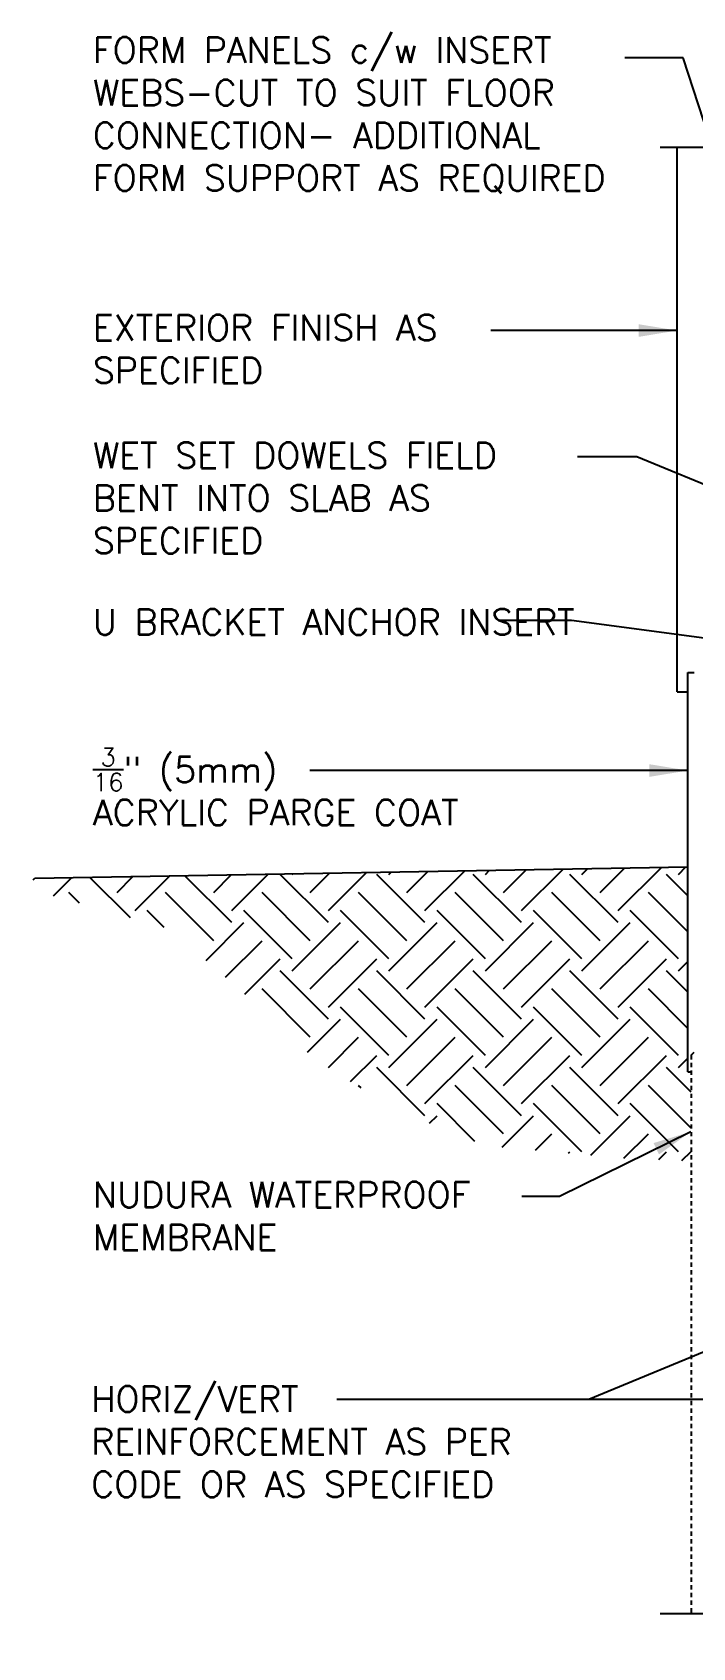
# Model space of a CAD drawing. Header units: inches. Extents: x 49.1 to 97.9, y 137.5 to 212.2.
# Drawn here: x 49.1 to 68.44, y 164.84 to 212.17 of the extents above; entities that cross this region are included whole.
import ezdxf

# ---------------------------------------------------------------- set-up
doc = ezdxf.new("R2010")
doc.units = ezdxf.units.IN
doc.header["$LTSCALE"] = 0.5
doc.header["$MEASUREMENT"] = 0
doc.linetypes.add('DASHED2', pattern=[0.375, 0.25, -0.125])
for name, color, linetype in [('HATCH', 12, 'Continuous'), ('LINE50', 5, 'Continuous'), ('LINE9', 9, 'Continuous'), ('TEXT', 4, 'Continuous')]:
    doc.layers.add(name, color=color, linetype=linetype)
doc.styles.add('DIM', font='romans.shx', dxfattribs={"width": 0.7})
doc.styles.add('ROMANS', font='romans.shx', dxfattribs={"height": 0.75})
doc.dimstyles.new('ext_12', dxfattribs={"dimscale": 12, "dimtxt": 0.09375, "dimasz": 0.09375, "dimexe": 0.09375, "dimexo": 0.0625, "dimgap": 0.0625, "dimtad": 1, "dimdec": 1, "dimzin": 3, "dimdsep": 46, "dimlunit": 4, "dimtxsty": 'DIM', "dimcen": 0.09, "dimdle": 0.09375, "dimclrt": 4, "dimadec": 0, "dimazin": 0, "dimtfac": 1, "dimtdec": 1, "dimtmove": 2, "dimatfit": 3, "dimfxl": 1, "dimfrac": 2, "dimtolj": 1, "dimtzin": 0, "dimarcsym": 0})

# ---------------------------------------------------------------- blocks, each defined once
blk = doc.blocks.new('Cutline')
at = {"layer": 'LINE9'}
blk.add_lwpolyline([(-12.25, 0), (-6.625, 0), (-5.625, -1), (-5.625, 1), (-4.625, 0), (1, 0)], dxfattribs=at)

msp = doc.modelspace()

# ---------------------------------------------------------------- hatches: boundary and pattern name
at = {"layer": 'HATCH'}
h = msp.add_hatch(dxfattribs=at)
h.set_pattern_fill('EARTH', color=256, scale=8, angle=45, style=0)
h.set_pattern_definition([(45, (4.0259, 64.8166), (2e-16, 2.828427), [2, -2]), (45, (3.4956, 65.347), (2e-16, 2.828427), [2, -2]), (45, (2.9652, 65.8773), (2e-16, 2.828427), [2, -2]), (135, (2.9652, 66.2308), (-2.828427, 4e-16), [2, -2]), (135, (3.4956, 66.7611), (-2.828427, 4e-16), [2, -2]), (135, (4.0259, 67.2915), (-2.828427, 4e-16), [2, -2])])
h.paths.add_polyline_path([(68.389, 179.106), (68.389, 181.719), (68.295, 181.719), (68.295, 187.719), (49.097, 187.384), (49.392, 186.966), (53.07, 185.916), (54.938, 184.341), (57.332, 182.125), (59.725, 180.608), (62.353, 179.559), (66.402, 179.184)])

# ---------------------------------------------------------------- linework, layer by layer
at = {"layer": 'LINE50'}
msp.add_line((49.166, 187.385), (68.295, 187.719), dxfattribs=at)
at = {"layer": 'LINE9'}
for p, q in [((67.982, 192.844), (67.982, 208.809)), ((68.295, 193.419), (68.482, 193.419)), ((68.295, 181.719), (68.295, 193.419)), ((67.982, 192.844), (68.295, 192.844)), ((68.295, 181.719), (68.389, 181.719))]:
    msp.add_line(p, q, dxfattribs=at)
at = {"layer": 'LINE9', "linetype": 'DASHED2'}
for q in [(68.482, 182.295), (68.389, 165.844)]:
    msp.add_line((68.389, 182.201), q, dxfattribs=at)

# ---------------------------------------------------------------- block references
for p in [(79.732, 208.809), (79.732, 165.844)]:
    msp.add_blockref('Cutline', p)

# ---------------------------------------------------------------- texts
at = {"layer": 'TEXT', "char_height": 0.75, "style": 'ROMANS'}
for s, insert, width, attachment_point in [('FORM PANELS c/w INSERT WEBS-CUT TO SUIT FLOOR CONNECTION- ADDITIONAL FORM SUPPORT AS REQUIRED', (50.87, 212.029), 16.66856, 1), ('EXTERIOR FINISH AS SPECIFIED', (50.87, 203.893), 13.68504, 1), ('WET SET DOWELS FIELD BENT INTO SLAB AS SPECIFIED', (50.87, 200.153), 13.68504, 1), ('U BRACKET ANCHOR INSERT', (50.87, 195.269), 13.68504, 1), ('\\A1;{\\H0.7x;\\S3/16;\\H1.429x;" (5mm)\\PACRYLIC PARGE COAT}', (50.87, 190.069), 13.05222, 4), ('\\A1;{\\H1x;NUDURA WATERPROOF MEMBRANE}', (50.87, 177.49), 13.60737, 4), ('HORIZ/VERT\\PREINFORCEMENT AS PER CODE OR AS SPECIFIED', (50.823, 170.881), 14.832, 4)]:
    msp.add_mtext(s, dxfattribs=dict(at, insert=insert, width=width, attachment_point=attachment_point))

# ---------------------------------------------------------------- leaders
at = {"layer": 'TEXT'}
for points in [[(69.622, 206.91), (68.155, 211.426), (66.449, 211.426)], [(67.98, 203.434), (64.896, 203.434), (62.524, 203.434)], [(72.9, 197.211), (66.8, 199.737), (65.066, 199.737)], [(71.472, 194.068), (64.891, 194.934), (62.81, 194.934)], [(75.409, 176.246), (65.392, 172.12)], [(75.805, 172.12), (58.011, 172.12)]]:
    msp.add_leader(points, dimstyle='ext_12', override={"dimgap": 0.0625, "dimtad": 0}, dxfattribs=at)
for points in [[(68.295, 190.543), (61.699, 190.543), (57.227, 190.543)], [(68.379, 179.959), (64.531, 178.065), (63.429, 178.065)]]:
    msp.add_leader(points, dimstyle='ext_12', dxfattribs=at)

doc.saveas('drawing.dxf')
